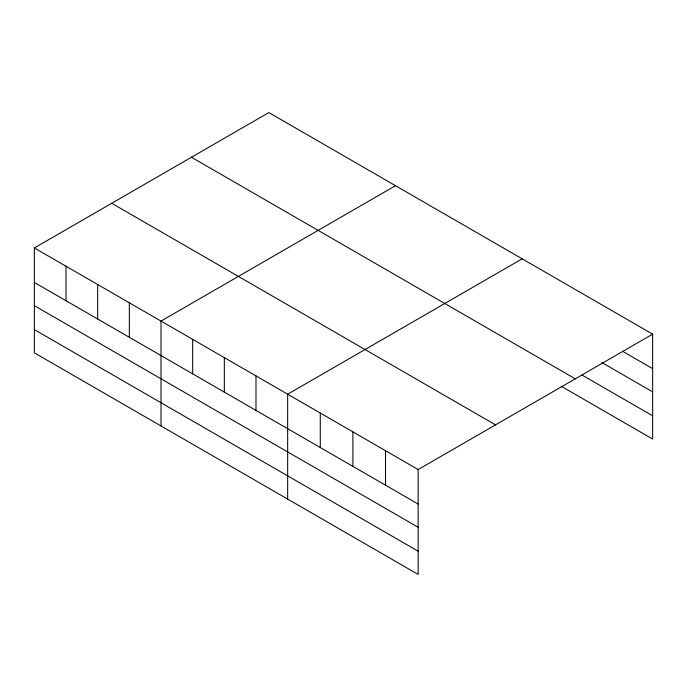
<?xml version="1.0" encoding="UTF-8"?>
<svg xmlns="http://www.w3.org/2000/svg" width="687" height="687" viewBox="0 0 687 687"><rect width="100%" height="100%" fill="white"/><g stroke="black" fill="none" stroke-linecap="round" stroke-linejoin="round"><path stroke-width="1.03" d="M418.151 527.264L418.151 469.547L34.35 247.955L34.35 352.843L418.151 574.426L418.151 527.264L34.35 305.672M34.35 247.955L268.849 112.574L652.65 334.157L652.65 439.045L561.124 386.197M395.506 185.696L161.007 321.087L161.007 425.966M522.154 258.819L287.655 394.209L287.655 499.088M418.151 469.547L652.65 334.157M622.748 351.375L652.65 368.644M601.906 362.573L652.65 391.873M581.966 374.999L652.65 415.807M191.467 157.254L575.268 378.838M111.732 203.283L495.533 424.867M34.35 282.443L418.151 504.035M34.35 329.614L418.151 551.197M385.527 450.706L385.527 485.194M352.903 431.874L352.903 466.361M320.279 413.042L320.279 447.529M255.993 375.926L255.993 410.414M224.331 357.644L224.331 392.131M192.669 339.361L192.669 373.848M129.345 302.804L129.345 337.291M97.674 284.521L97.674 319.008M66.012 266.238L66.012 300.726"/></g></svg>
